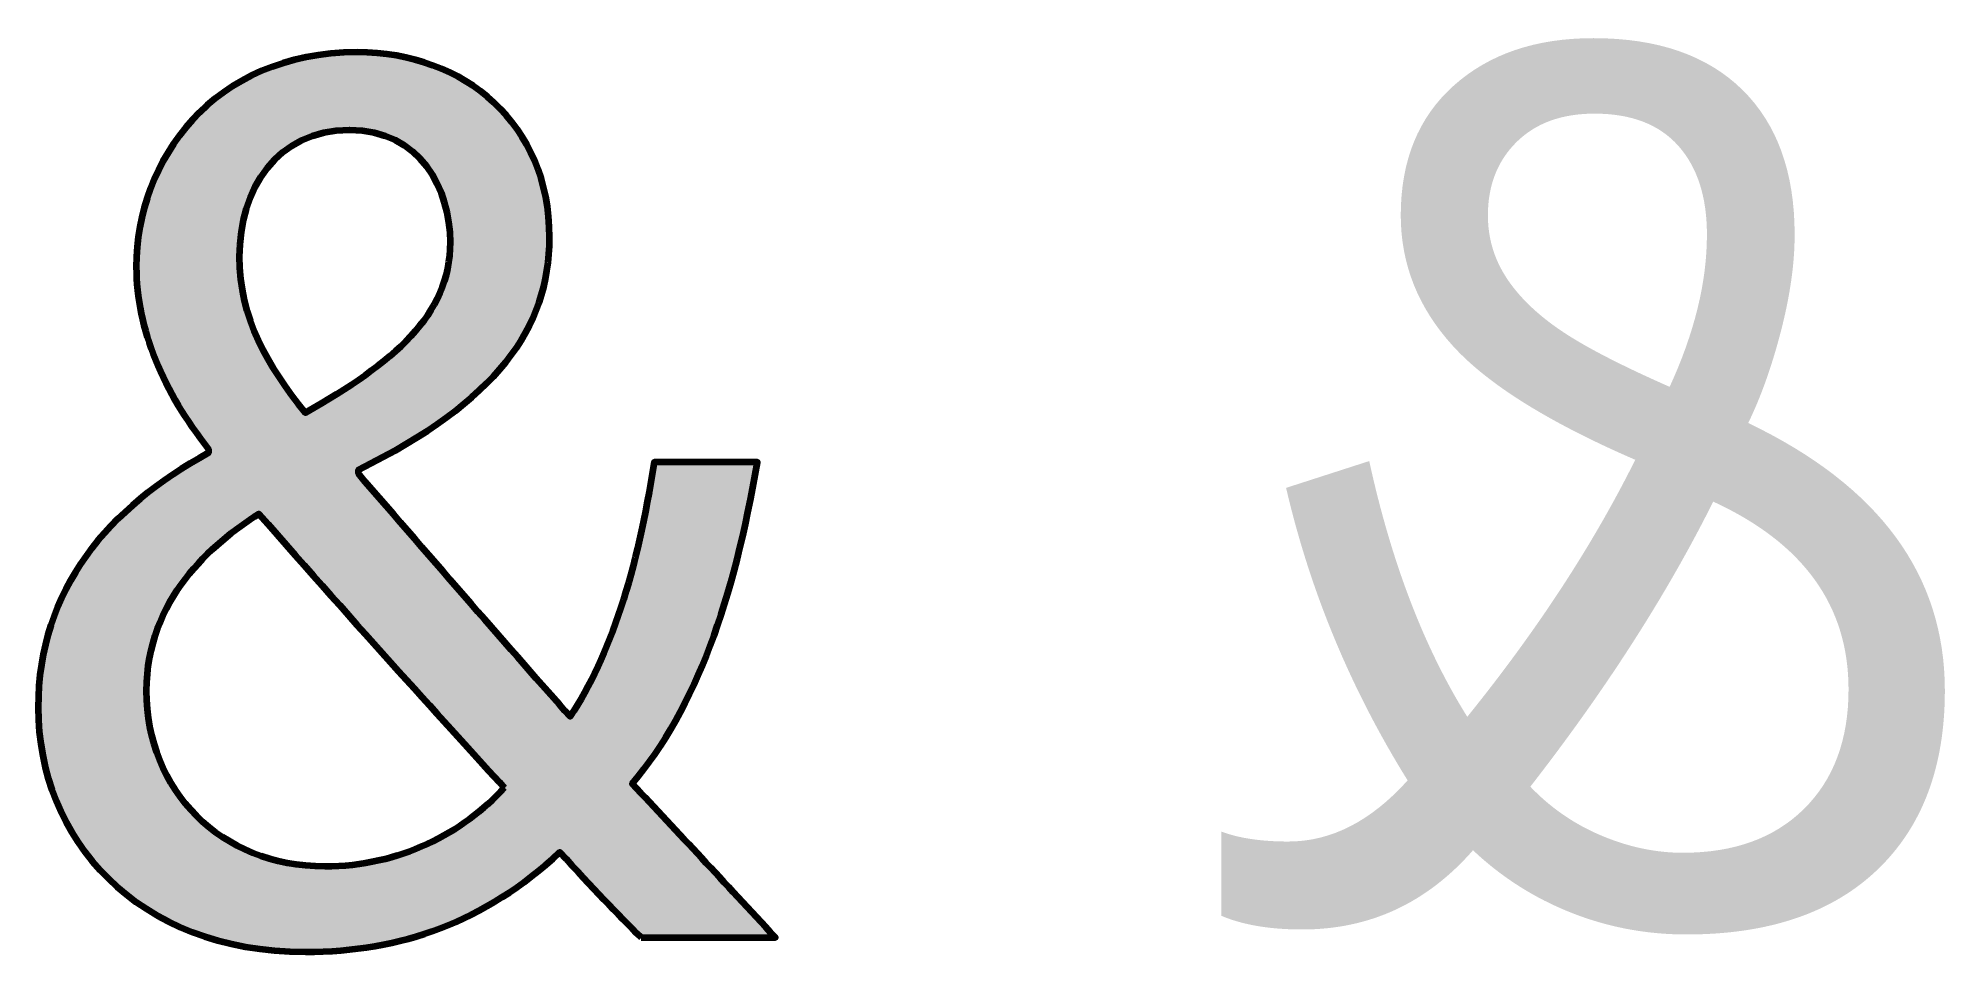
# Model space of a CAD drawing. Header units: inches. Extents: x 186 to 998, y -650 to -261.
import ezdxf

# ---------------------------------------------------------------- set-up
doc = ezdxf.new("R2010")
doc.units = ezdxf.units.IN
doc.header["$MEASUREMENT"] = 0
doc.layers.add('Layer 1', color=7, linetype='Continuous')

# ---------------------------------------------------------------- blocks, each defined once
blk = doc.blocks.new('block 3')
at = {"layer": 'Layer 1', "color": 250, "lineweight": 211, "true_color": 0x231f20}
for points, knots in [([(442.81, -643.83), (432.36, -633.38), (422.46, -622.93), (408.16, -607.53), (376.26, -637.23), (340.51, -649.88), (299.81, -649.88), (227.75, -649.88), (185.96, -601.48), (185.96, -545.93), (185.96, -495.33), (216.21, -460.68), (258.56, -437.58), (258.56, -437.58), (258.56, -435.93), (258.56, -435.93), (239.31, -411.73), (227.75, -384.78), (227.75, -358.38), (227.75, -313.27), (260.21, -267.07), (321.81, -267.07), (368.01, -267.07), (403.76, -297.87), (403.76, -345.73), (403.76, -384.78), (381.21, -415.58), (322.36, -444.73), (322.36, -444.73), (322.36, -446.38), (322.36, -446.38), (353.71, -482.68), (388.91, -523.38), (412.56, -549.78), (429.61, -523.93), (441.16, -488.18), (448.31, -441.43), (448.31, -441.43), (492.31, -441.43), (492.31, -441.43), (482.41, -499.73), (466.46, -545.93), (438.96, -578.38), (458.76, -599.28), (478.01, -620.18), (500.01, -643.83), (500.01, -643.83), (442.81, -643.83), (442.81, -643.83)], [0, 0, 0, 0, 1, 1, 1, 2, 2, 2, 3, 3, 3, 4, 4, 4, 5, 5, 5, 6, 6, 6, 7, 7, 7, 8, 8, 8, 9, 9, 9, 10, 10, 10, 11, 11, 11, 12, 12, 12, 13, 13, 13, 14, 14, 14, 15, 15, 15, 16, 16, 16, 16]), ([(271.76, -353.98), (271.76, -380.38), (283.86, -400.73), (299.81, -420.53), (337.21, -399.08), (361.41, -379.28), (361.41, -347.92), (361.41, -325.38), (348.76, -300.07), (318.51, -300.07), (287.71, -300.07), (271.76, -325.38), (271.76, -353.98)], [0, 0, 0, 0, 1, 1, 1, 2, 2, 2, 3, 3, 3, 4, 4, 4, 4]), ([(384.51, -580.03), (362.51, -555.83), (321.26, -510.73), (280.01, -463.43), (260.21, -476.08), (232.16, -499.73), (232.16, -538.78), (232.16, -581.13), (263.51, -613.58), (308.06, -613.58), (339.96, -613.58), (366.91, -599.28), (384.51, -580.03)], [0, 0, 0, 0, 1, 1, 1, 2, 2, 2, 3, 3, 3, 4, 4, 4, 4])]:
    blk.add_open_spline(points, degree=3, knots=knots, dxfattribs=at)
blk = doc.blocks.new('block 2')
at = {"layer": 'Layer 1'}
blk.add_blockref('block 3', (0, 0), dxfattribs=at)
blk = doc.blocks.new('block 5')
at = {"layer": 'Layer 1', "true_color": 0xc1c0c0}
h = blk.add_hatch(color=9, dxfattribs=at)
h.dxf.hatch_style = 2
edge = h.paths.add_edge_path()
edge.add_spline(control_points=[(443.1, -643.83), (432.65, -633.38), (422.75, -622.93), (408.45, -607.53), (376.55, -637.23), (340.8, -649.88), (300.1, -649.88), (228.05, -649.88), (186.25, -601.48), (186.25, -545.93), (186.25, -495.33), (216.5, -460.68), (258.85, -437.58), (258.85, -437.58), (258.85, -435.93), (258.85, -435.93), (239.6, -411.73), (228.05, -384.78), (228.05, -358.38), (228.05, -313.28), (260.5, -267.08), (322.1, -267.08), (368.3, -267.08), (404.05, -297.88), (404.05, -345.73), (404.05, -384.78), (381.5, -415.58), (322.65, -444.73), (322.65, -444.73), (322.65, -446.38), (322.65, -446.38), (354, -482.68), (389.2, -523.38), (412.85, -549.78), (429.9, -523.93), (441.45, -488.18), (448.6, -441.43), (448.6, -441.43), (492.6, -441.43), (492.6, -441.43), (482.7, -499.73), (466.75, -545.93), (439.25, -578.38), (459.05, -599.28), (478.3, -620.18), (500.3, -643.83), (500.3, -643.83), (443.1, -643.83), (443.1, -643.83)], knot_values=[0, 0, 0, 0, 1, 1, 1, 2, 2, 2, 3, 3, 3, 4, 4, 4, 5, 5, 5, 6, 6, 6, 7, 7, 7, 8, 8, 8, 9, 9, 9, 10, 10, 10, 11, 11, 11, 12, 12, 12, 13, 13, 13, 14, 14, 14, 15, 15, 15, 16, 16, 16, 16], degree=3, periodic=1)
edge = h.paths.add_edge_path()
edge.add_spline(control_points=[(384.8, -580.03), (362.8, -555.83), (321.55, -510.73), (280.3, -463.43), (260.5, -476.08), (232.45, -499.73), (232.45, -538.78), (232.45, -581.13), (263.8, -613.58), (308.35, -613.58), (340.25, -613.58), (367.2, -599.28), (384.8, -580.03)], knot_values=[0, 0, 0, 0, 1, 1, 1, 2, 2, 2, 3, 3, 3, 4, 4, 4, 4], degree=3, periodic=1)
edge = h.paths.add_edge_path()
edge.add_spline(control_points=[(272.05, -353.98), (272.05, -380.38), (284.15, -400.73), (300.1, -420.53), (337.5, -399.08), (361.7, -379.28), (361.7, -347.93), (361.7, -325.38), (349.05, -300.08), (318.8, -300.08), (288, -300.08), (272.05, -325.38), (272.05, -353.98)], knot_values=[0, 0, 0, 0, 1, 1, 1, 2, 2, 2, 3, 3, 3, 4, 4, 4, 4], degree=3, periodic=1)
at = {"layer": 'Layer 1', "lineweight": 0}
for points, knots in [([(443.1, -643.83), (432.65, -633.38), (422.75, -622.93), (408.45, -607.53), (376.55, -637.23), (340.8, -649.88), (300.1, -649.88), (228.05, -649.88), (186.25, -601.48), (186.25, -545.93), (186.25, -495.33), (216.5, -460.68), (258.85, -437.58), (258.85, -437.58), (258.85, -435.93), (258.85, -435.93), (239.6, -411.73), (228.05, -384.78), (228.05, -358.38), (228.05, -313.28), (260.5, -267.08), (322.1, -267.08), (368.3, -267.08), (404.05, -297.88), (404.05, -345.73), (404.05, -384.78), (381.5, -415.58), (322.65, -444.73), (322.65, -444.73), (322.65, -446.38), (322.65, -446.38), (354, -482.68), (389.2, -523.38), (412.85, -549.78), (429.9, -523.93), (441.45, -488.18), (448.6, -441.43), (448.6, -441.43), (492.6, -441.43), (492.6, -441.43), (482.7, -499.73), (466.75, -545.93), (439.25, -578.38), (459.05, -599.28), (478.3, -620.18), (500.3, -643.83), (500.3, -643.83), (443.1, -643.83), (443.1, -643.83)], [0, 0, 0, 0, 1, 1, 1, 2, 2, 2, 3, 3, 3, 4, 4, 4, 5, 5, 5, 6, 6, 6, 7, 7, 7, 8, 8, 8, 9, 9, 9, 10, 10, 10, 11, 11, 11, 12, 12, 12, 13, 13, 13, 14, 14, 14, 15, 15, 15, 16, 16, 16, 16]), ([(272.05, -353.98), (272.05, -380.38), (284.15, -400.73), (300.1, -420.53), (337.5, -399.08), (361.7, -379.28), (361.7, -347.93), (361.7, -325.38), (349.05, -300.08), (318.8, -300.08), (288, -300.08), (272.05, -325.38), (272.05, -353.98)], [0, 0, 0, 0, 1, 1, 1, 2, 2, 2, 3, 3, 3, 4, 4, 4, 4]), ([(384.8, -580.03), (362.8, -555.83), (321.55, -510.73), (280.3, -463.43), (260.5, -476.08), (232.45, -499.73), (232.45, -538.78), (232.45, -581.13), (263.8, -613.58), (308.35, -613.58), (340.25, -613.58), (367.2, -599.28), (384.8, -580.03)], [0, 0, 0, 0, 1, 1, 1, 2, 2, 2, 3, 3, 3, 4, 4, 4, 4])]:
    blk.add_open_spline(points, degree=3, knots=knots, dxfattribs=at)
blk = doc.blocks.new('block 4')
at = {"layer": 'Layer 1'}
blk.add_blockref('block 5', (0, 0), dxfattribs=at)

msp = doc.modelspace()

# ---------------------------------------------------------------- block references
at = {"layer": 'Layer 1'}
for name in ['block 2', 'block 4']:
    msp.add_blockref(name, (0, 0), dxfattribs=at)

# ---------------------------------------------------------------- texts
at = {"layer": 'Layer 1', "color": 250, "true_color": 0x231f20, "extrusion": (0, 0, -1), "insert": (1015.66, -642.49), "char_height": 374, "attachment_point": 7, "text_direction": (-1, 0, 0)}
msp.add_mtext('\\fMyriad Pro|b0|i0|c0|p34;\\W1;&', dxfattribs=at)
at = {"layer": 'Layer 1', "color": 9, "true_color": 0xc1c0c0, "extrusion": (0, 0, -1), "insert": (1015.66, -642.49), "char_height": 374, "attachment_point": 7, "text_direction": (-1, 0, 0)}
msp.add_mtext('\\fMyriad Pro|b0|i0|c0|p34;\\W1;&', dxfattribs=at)

doc.saveas('drawing.dxf')
